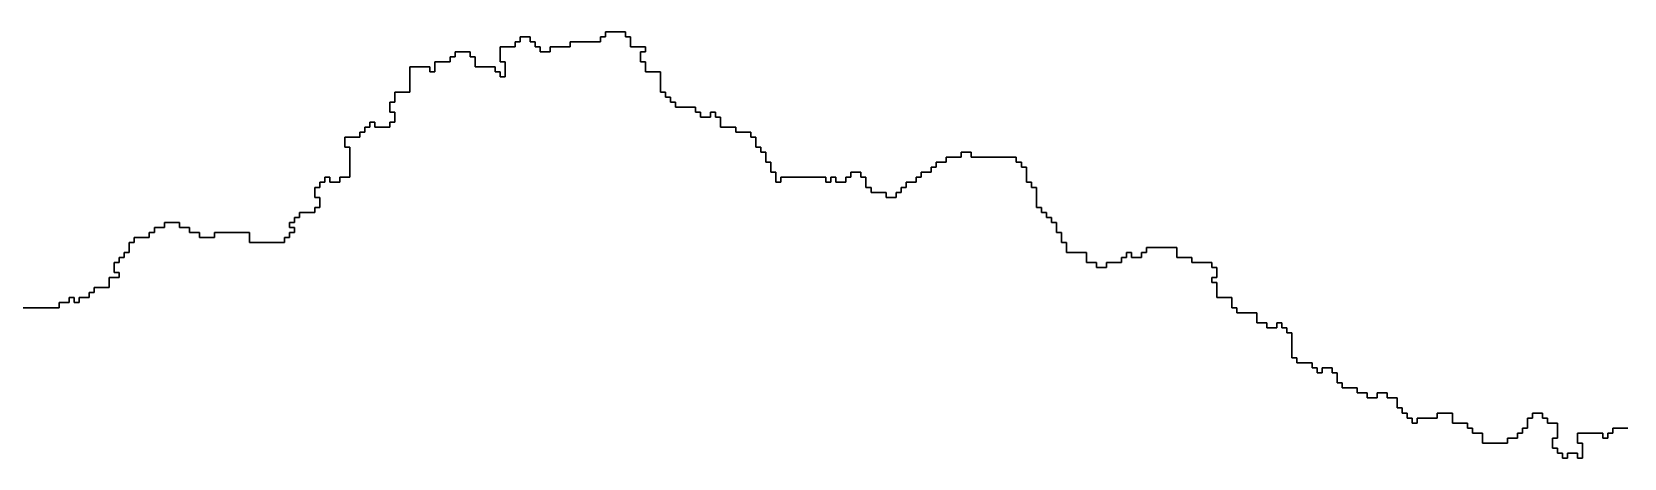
# Model space of a CAD drawing. Header units: inches. Extents: x -98695 to 376223, y 1122520 to 1501782.
# Drawn here: x 174533 to 184334, y 1217189 to 1219811 of the extents above; entities that cross this region are included whole.
import ezdxf

# ---------------------------------------------------------------- set-up
doc = ezdxf.new("R2010")
doc.units = ezdxf.units.IN
doc.header["$MEASUREMENT"] = 0
doc.layers.add('subs1', color=7, linetype='Continuous', true_color=0xc8dcf7)

msp = doc.modelspace()

# ---------------------------------------------------------------- linework, layer by layer
at = {"layer": 'subs1'}
for points in [[(184355.8, 1217373.7, 0), (184263.2, 1217373.7, 0), (184263.2, 1217342.8, 0), (184232.4, 1217342.8, 0), (184232.4, 1217312, 0), (184201.5, 1217312, 0), (184201.5, 1217342.8, 0), (184047.3, 1217342.8, 0), (184047.3, 1217281.1, 0), (184078.1, 1217281.1, 0), (184078.1, 1217188.6, 0), (184047.3, 1217188.6, 0), (184047.3, 1217219.4, 0), (183985.6, 1217219.4, 0), (183985.6, 1217188.6, 0), (183954.7, 1217188.6, 0), (183954.7, 1217219.4, 0), (183923.9, 1217219.4, 0), (183923.9, 1217250.3, 0), (183893, 1217250.3, 0), (183893, 1217312, 0), (183923.9, 1217312, 0), (183923.9, 1217404.5, 0), (183862.2, 1217404.5, 0), (183862.2, 1217435.4, 0), (183831.4, 1217435.4, 0), (183831.4, 1217466.2, 0), (183769.7, 1217466.2, 0), (183769.7, 1217435.4, 0), (183738.8, 1217435.4, 0), (183738.8, 1217373.7, 0), (183708, 1217373.7, 0), (183708, 1217342.8, 0), (183677.1, 1217342.8, 0), (183677.1, 1217312, 0), (183615.4, 1217312, 0), (183615.4, 1217281.1, 0), (183461.2, 1217281.1, 0), (183461.2, 1217342.8, 0), (183399.5, 1217342.8, 0), (183399.5, 1217373.7, 0), (183368.7, 1217373.7, 0), (183368.7, 1217404.5, 0), (183276.1, 1217404.5, 0), (183276.1, 1217466.2, 0), (183183.6, 1217466.2, 0), (183183.6, 1217435.4, 0), (183060.2, 1217435.4, 0), (183060.2, 1217404.5, 0), (183029.3, 1217404.5, 0), (183029.3, 1217435.4, 0), (182998.5, 1217435.4, 0), (182998.5, 1217466.2, 0), (182967.6, 1217466.2, 0), (182967.6, 1217497.1, 0), (182936.8, 1217497.1, 0), (182936.8, 1217558.8, 0), (182875.1, 1217558.8, 0), (182875.1, 1217589.6, 0), (182813.4, 1217589.6, 0), (182813.4, 1217558.8, 0), (182751.7, 1217558.8, 0), (182751.7, 1217589.6, 0), (182690, 1217589.6, 0), (182690, 1217620.5, 0), (182597.5, 1217620.5, 0), (182597.5, 1217651.3, 0), (182566.6, 1217651.3, 0), (182566.6, 1217713, 0), (182535.8, 1217713, 0), (182535.8, 1217743.8, 0), (182474.1, 1217743.8, 0), (182474.1, 1217713, 0), (182443.2, 1217713, 0), (182443.2, 1217743.8, 0), (182412.4, 1217743.8, 0), (182412.4, 1217774.7, 0), (182319.9, 1217774.7, 0), (182319.9, 1217805.5, 0), (182289, 1217805.5, 0), (182289, 1217959.8, 0), (182258.2, 1217959.8, 0), (182258.2, 1217990.6, 0), (182227.3, 1217990.6, 0), (182227.3, 1218021.5, 0), (182196.5, 1218021.5, 0), (182196.5, 1217990.6, 0), (182134.8, 1217990.6, 0), (182134.8, 1218021.5, 0), (182073.1, 1218021.5, 0), (182073.1, 1218083.2, 0), (181949.7, 1218083.2, 0), (181949.7, 1218114, 0), (181918.9, 1218114, 0), (181918.9, 1218175.7, 0), (181826.3, 1218175.7, 0), (181826.3, 1218268.2, 0), (181795.5, 1218268.2, 0), (181795.5, 1218299.1, 0), (181826.3, 1218299.1, 0), (181826.3, 1218360.8, 0), (181795.5, 1218360.8, 0), (181795.5, 1218391.6, 0), (181672.1, 1218391.6, 0), (181672.1, 1218422.5, 0), (181579.5, 1218422.5, 0), (181579.5, 1218484.2, 0), (181394.5, 1218484.2, 0), (181394.5, 1218453.3, 0), (181363.6, 1218453.3, 0), (181363.6, 1218422.5, 0), (181301.9, 1218422.5, 0), (181301.9, 1218453.3, 0), (181271.1, 1218453.3, 0), (181271.1, 1218422.5, 0), (181240.2, 1218422.5, 0), (181240.2, 1218391.6, 0), (181147.7, 1218391.6, 0), (181147.7, 1218360.8, 0), (181086, 1218360.8, 0), (181086, 1218391.6, 0), (181024.3, 1218391.6, 0), (181024.3, 1218453.3, 0), (180900.9, 1218453.3, 0), (180900.9, 1218515, 0), (180870.1, 1218515, 0), (180870.1, 1218576.7, 0), (180839.2, 1218576.7, 0), (180839.2, 1218638.4, 0), (180808.4, 1218638.4, 0), (180808.4, 1218669.2, 0), (180777.5, 1218669.2, 0), (180777.5, 1218700.1, 0), (180746.7, 1218700.1, 0), (180746.7, 1218730.9, 0), (180715.8, 1218730.9, 0), (180715.8, 1218854.3, 0), (180685, 1218854.3, 0), (180685, 1218885.2, 0), (180654.1, 1218885.2, 0), (180654.1, 1218977.7, 0), (180623.3, 1218977.7, 0), (180623.3, 1219008.6, 0), (180592.4, 1219008.6, 0), (180592.4, 1219039.4, 0), (180314.8, 1219039.4, 0), (180314.8, 1219070.3, 0), (180253.1, 1219070.3, 0), (180253.1, 1219039.4, 0), (180160.6, 1219039.4, 0), (180160.6, 1219008.6, 0), (180098.9, 1219008.6, 0), (180098.9, 1218977.7, 0), (180068, 1218977.7, 0), (180068, 1218946.9, 0), (180006.3, 1218946.9, 0), (180006.3, 1218916, 0), (179975.5, 1218916, 0), (179975.5, 1218885.2, 0), (179913.8, 1218885.2, 0), (179913.8, 1218854.3, 0), (179883, 1218854.3, 0), (179883, 1218823.5, 0), (179852.1, 1218823.5, 0), (179852.1, 1218792.6, 0), (179790.4, 1218792.6, 0), (179790.4, 1218823.5, 0), (179697.9, 1218823.5, 0), (179697.9, 1218854.3, 0), (179667, 1218854.3, 0), (179667, 1218916, 0), (179636.2, 1218916, 0), (179636.2, 1218946.9, 0), (179574.5, 1218946.9, 0), (179574.5, 1218916, 0), (179543.6, 1218916, 0), (179543.6, 1218885.2, 0), (179482, 1218885.2, 0), (179482, 1218916, 0), (179451.1, 1218916, 0), (179451.1, 1218885.2, 0), (179420.3, 1218885.2, 0), (179420.3, 1218916, 0), (179142.6, 1218916, 0), (179142.6, 1218885.2, 0), (179111.8, 1218885.2, 0), (179111.8, 1218946.9, 0), (179080.9, 1218946.9, 0), (179080.9, 1219008.6, 0), (179050.1, 1219008.6, 0), (179050.1, 1219070.3, 0), (179019.2, 1219070.3, 0), (179019.2, 1219101.1, 0), (178988.4, 1219101.1, 0), (178988.4, 1219162.8, 0), (178957.6, 1219162.8, 0), (178957.6, 1219193.6, 0), (178865, 1219193.6, 0), (178865, 1219224.5, 0), (178772.5, 1219224.5, 0), (178772.5, 1219286.2, 0), (178741.6, 1219286.2, 0), (178741.6, 1219317, 0), (178710.8, 1219317, 0), (178710.8, 1219286.2, 0), (178649.1, 1219286.2, 0), (178649.1, 1219317, 0), (178618.2, 1219317, 0), (178618.2, 1219347.9, 0), (178494.9, 1219347.9, 0), (178494.9, 1219378.7, 0), (178464, 1219378.7, 0), (178464, 1219409.6, 0), (178433.2, 1219409.6, 0), (178433.2, 1219440.4, 0), (178402.3, 1219440.4, 0), (178402.3, 1219563.8, 0), (178309.8, 1219563.8, 0), (178309.8, 1219625.5, 0), (178278.9, 1219625.5, 0), (178278.9, 1219687.2, 0), (178309.8, 1219687.2, 0), (178309.8, 1219718, 0), (178217.2, 1219718, 0), (178217.2, 1219779.7, 0), (178186.4, 1219779.7, 0), (178186.4, 1219810.6, 0), (178063, 1219810.6, 0), (178063, 1219779.7, 0), (178032.2, 1219779.7, 0), (178032.2, 1219748.9, 0), (177847.1, 1219748.9, 0), (177847.1, 1219718, 0), (177723.7, 1219718, 0), (177723.7, 1219687.2, 0), (177662, 1219687.2, 0), (177662, 1219718, 0), (177631.1, 1219718, 0), (177631.1, 1219748.9, 0), (177600.3, 1219748.9, 0), (177600.3, 1219779.7, 0), (177538.6, 1219779.7, 0), (177538.6, 1219748.9, 0), (177507.8, 1219748.9, 0), (177507.8, 1219718, 0), (177415.2, 1219718, 0), (177415.2, 1219625.5, 0), (177446.1, 1219625.5, 0), (177446.1, 1219533, 0), (177415.2, 1219533, 0), (177415.2, 1219563.8, 0), (177384.4, 1219563.8, 0), (177384.4, 1219594.7, 0), (177261, 1219594.7, 0), (177261, 1219656.3, 0), (177230.1, 1219656.3, 0), (177230.1, 1219687.2, 0), (177137.6, 1219687.2, 0), (177137.6, 1219656.3, 0), (177106.7, 1219656.3, 0), (177106.7, 1219625.5, 0), (177014.2, 1219625.5, 0), (177014.2, 1219563.8, 0), (176983.4, 1219563.8, 0), (176983.4, 1219594.7, 0), (176860, 1219594.7, 0), (176860, 1219440.4, 0), (176767.4, 1219440.4, 0), (176767.4, 1219378.7, 0), (176736.6, 1219378.7, 0), (176736.6, 1219317, 0), (176767.4, 1219317, 0), (176767.4, 1219255.3, 0), (176736.6, 1219255.3, 0), (176736.6, 1219224.5, 0), (176644, 1219224.5, 0), (176644, 1219255.3, 0), (176613.2, 1219255.3, 0), (176613.2, 1219224.5, 0), (176582.3, 1219224.5, 0), (176582.3, 1219193.6, 0), (176551.5, 1219193.6, 0), (176551.5, 1219162.8, 0), (176459, 1219162.8, 0), (176459, 1219101.1, 0), (176489.8, 1219101.1, 0), (176489.8, 1218916, 0), (176428.1, 1218916, 0), (176428.1, 1218885.2, 0), (176366.4, 1218885.2, 0), (176366.4, 1218916, 0), (176335.6, 1218916, 0), (176335.6, 1218885.2, 0), (176304.7, 1218885.2, 0), (176304.7, 1218854.3, 0), (176273.9, 1218854.3, 0), (176273.9, 1218792.6, 0), (176304.7, 1218792.6, 0), (176304.7, 1218730.9, 0), (176273.9, 1218730.9, 0), (176273.9, 1218700.1, 0), (176181.3, 1218700.1, 0), (176181.3, 1218669.2, 0), (176150.5, 1218669.2, 0), (176150.5, 1218638.4, 0), (176119.6, 1218638.4, 0), (176119.6, 1218607.6, 0), (176150.5, 1218607.6, 0), (176150.5, 1218576.7, 0), (176119.6, 1218576.7, 0), (176119.6, 1218545.9, 0), (176088.8, 1218545.9, 0), (176088.8, 1218515, 0), (175872.9, 1218515, 0), (175872.9, 1218576.7, 0), (175656.9, 1218576.7, 0), (175656.9, 1218545.9, 0), (175564.4, 1218545.9, 0), (175564.4, 1218576.7, 0), (175502.7, 1218576.7, 0), (175502.7, 1218607.6, 0), (175441, 1218607.6, 0), (175441, 1218638.4, 0), (175348.5, 1218638.4, 0), (175348.5, 1218607.6, 0), (175286.8, 1218607.6, 0), (175286.8, 1218576.7, 0), (175255.9, 1218576.7, 0), (175255.9, 1218545.9, 0), (175163.4, 1218545.9, 0), (175163.4, 1218515, 0), (175132.5, 1218515, 0), (175132.5, 1218453.3, 0), (175101.7, 1218453.3, 0), (175101.7, 1218422.5, 0), (175070.9, 1218422.5, 0), (175070.9, 1218391.6, 0), (175040, 1218391.6, 0), (175040, 1218329.9, 0), (175070.9, 1218329.9, 0), (175070.9, 1218299.1, 0), (175009.2, 1218299.1, 0), (175009.2, 1218237.4, 0), (174916.6, 1218237.4, 0), (174916.6, 1218206.5, 0), (174885.8, 1218206.5, 0), (174885.8, 1218175.7, 0), (174824.1, 1218175.7, 0), (174824.1, 1218144.9, 0), (174793.2, 1218144.9, 0), (174793.2, 1218175.7, 0), (174762.4, 1218175.7, 0), (174762.4, 1218144.9, 0), (174700.7, 1218144.9, 0), (174700.7, 1218114, 0), (174453.9, 1218114, 0)], [(174453.9, 1218114, 0), (174700.7, 1218114, 0), (174700.7, 1218144.9, 0), (174762.4, 1218144.9, 0), (174762.4, 1218175.7, 0), (174793.2, 1218175.7, 0), (174793.2, 1218144.9, 0), (174824.1, 1218144.9, 0), (174824.1, 1218175.7, 0), (174885.8, 1218175.7, 0), (174885.8, 1218206.5, 0), (174916.6, 1218206.5, 0), (174916.6, 1218237.4, 0), (175009.2, 1218237.4, 0), (175009.2, 1218299.1, 0), (175070.9, 1218299.1, 0), (175070.9, 1218329.9, 0), (175040, 1218329.9, 0), (175040, 1218391.6, 0), (175070.9, 1218391.6, 0), (175070.9, 1218422.5, 0), (175101.7, 1218422.5, 0), (175101.7, 1218453.3, 0), (175132.5, 1218453.3, 0), (175132.5, 1218515, 0), (175163.4, 1218515, 0), (175163.4, 1218545.9, 0), (175255.9, 1218545.9, 0), (175255.9, 1218576.7, 0), (175286.8, 1218576.7, 0), (175286.8, 1218607.6, 0), (175348.5, 1218607.6, 0), (175348.5, 1218638.4, 0), (175441, 1218638.4, 0), (175441, 1218607.6, 0), (175502.7, 1218607.6, 0), (175502.7, 1218576.7, 0), (175564.4, 1218576.7, 0), (175564.4, 1218545.9, 0), (175656.9, 1218545.9, 0), (175656.9, 1218576.7, 0), (175872.9, 1218576.7, 0), (175872.9, 1218515, 0), (176088.8, 1218515, 0), (176088.8, 1218545.9, 0), (176119.6, 1218545.9, 0), (176119.6, 1218576.7, 0), (176150.5, 1218576.7, 0), (176150.5, 1218607.6, 0), (176119.6, 1218607.6, 0), (176119.6, 1218638.4, 0), (176150.5, 1218638.4, 0), (176150.5, 1218669.2, 0), (176181.3, 1218669.2, 0), (176181.3, 1218700.1, 0), (176273.9, 1218700.1, 0), (176273.9, 1218730.9, 0), (176304.7, 1218730.9, 0), (176304.7, 1218792.6, 0), (176273.9, 1218792.6, 0), (176273.9, 1218854.3, 0), (176304.7, 1218854.3, 0), (176304.7, 1218885.2, 0), (176335.6, 1218885.2, 0), (176335.6, 1218916, 0), (176366.4, 1218916, 0), (176366.4, 1218885.2, 0), (176428.1, 1218885.2, 0), (176428.1, 1218916, 0), (176489.8, 1218916, 0), (176489.8, 1219101.1, 0), (176459, 1219101.1, 0), (176459, 1219162.8, 0), (176551.5, 1219162.8, 0), (176551.5, 1219193.6, 0), (176582.3, 1219193.6, 0), (176582.3, 1219224.5, 0), (176613.2, 1219224.5, 0), (176613.2, 1219255.3, 0), (176644, 1219255.3, 0), (176644, 1219224.5, 0), (176736.6, 1219224.5, 0), (176736.6, 1219255.3, 0), (176767.4, 1219255.3, 0), (176767.4, 1219317, 0), (176736.6, 1219317, 0), (176736.6, 1219378.7, 0), (176767.4, 1219378.7, 0), (176767.4, 1219440.4, 0), (176860, 1219440.4, 0), (176860, 1219594.7, 0), (176983.4, 1219594.7, 0), (176983.4, 1219563.8, 0), (177014.2, 1219563.8, 0), (177014.2, 1219625.5, 0), (177106.7, 1219625.5, 0), (177106.7, 1219656.3, 0), (177137.6, 1219656.3, 0), (177137.6, 1219687.2, 0), (177230.1, 1219687.2, 0), (177230.1, 1219656.3, 0), (177261, 1219656.3, 0), (177261, 1219594.7, 0), (177384.4, 1219594.7, 0), (177384.4, 1219563.8, 0), (177415.2, 1219563.8, 0), (177415.2, 1219533, 0), (177446.1, 1219533, 0), (177446.1, 1219625.5, 0), (177415.2, 1219625.5, 0), (177415.2, 1219718, 0), (177507.8, 1219718, 0), (177507.8, 1219748.9, 0), (177538.6, 1219748.9, 0), (177538.6, 1219779.7, 0), (177600.3, 1219779.7, 0), (177600.3, 1219748.9, 0), (177631.1, 1219748.9, 0), (177631.1, 1219718, 0), (177662, 1219718, 0), (177662, 1219687.2, 0), (177723.7, 1219687.2, 0), (177723.7, 1219718, 0), (177847.1, 1219718, 0), (177847.1, 1219748.9, 0), (178032.2, 1219748.9, 0), (178032.2, 1219779.7, 0), (178063, 1219779.7, 0), (178063, 1219810.6, 0), (178186.4, 1219810.6, 0), (178186.4, 1219779.7, 0), (178217.2, 1219779.7, 0), (178217.2, 1219718, 0), (178309.8, 1219718, 0), (178309.8, 1219687.2, 0), (178278.9, 1219687.2, 0), (178278.9, 1219625.5, 0), (178309.8, 1219625.5, 0), (178309.8, 1219563.8, 0), (178402.3, 1219563.8, 0), (178402.3, 1219440.4, 0), (178433.2, 1219440.4, 0), (178433.2, 1219409.6, 0), (178464, 1219409.6, 0), (178464, 1219378.7, 0), (178494.9, 1219378.7, 0), (178494.9, 1219347.9, 0), (178618.2, 1219347.9, 0), (178618.2, 1219317, 0), (178649.1, 1219317, 0), (178649.1, 1219286.2, 0), (178710.8, 1219286.2, 0), (178710.8, 1219317, 0), (178741.6, 1219317, 0), (178741.6, 1219286.2, 0), (178772.5, 1219286.2, 0), (178772.5, 1219224.5, 0), (178865, 1219224.5, 0), (178865, 1219193.6, 0), (178957.6, 1219193.6, 0), (178957.6, 1219162.8, 0), (178988.4, 1219162.8, 0), (178988.4, 1219101.1, 0), (179019.2, 1219101.1, 0), (179019.2, 1219070.3, 0), (179050.1, 1219070.3, 0), (179050.1, 1219008.6, 0), (179080.9, 1219008.6, 0), (179080.9, 1218946.9, 0), (179111.8, 1218946.9, 0), (179111.8, 1218885.2, 0), (179142.6, 1218885.2, 0), (179142.6, 1218916, 0), (179420.3, 1218916, 0), (179420.3, 1218885.2, 0), (179451.1, 1218885.2, 0), (179451.1, 1218916, 0), (179482, 1218916, 0), (179482, 1218885.2, 0), (179543.6, 1218885.2, 0), (179543.6, 1218916, 0), (179574.5, 1218916, 0), (179574.5, 1218946.9, 0), (179636.2, 1218946.9, 0), (179636.2, 1218916, 0), (179667, 1218916, 0), (179667, 1218854.3, 0), (179697.9, 1218854.3, 0), (179697.9, 1218823.5, 0), (179790.4, 1218823.5, 0), (179790.4, 1218792.6, 0), (179852.1, 1218792.6, 0), (179852.1, 1218823.5, 0), (179883, 1218823.5, 0), (179883, 1218854.3, 0), (179913.8, 1218854.3, 0), (179913.8, 1218885.2, 0), (179975.5, 1218885.2, 0), (179975.5, 1218916, 0), (180006.3, 1218916, 0), (180006.3, 1218946.9, 0), (180068, 1218946.9, 0), (180068, 1218977.7, 0), (180098.9, 1218977.7, 0), (180098.9, 1219008.6, 0), (180160.6, 1219008.6, 0), (180160.6, 1219039.4, 0), (180253.1, 1219039.4, 0), (180253.1, 1219070.3, 0), (180314.8, 1219070.3, 0), (180314.8, 1219039.4, 0), (180592.4, 1219039.4, 0), (180592.4, 1219008.6, 0), (180623.3, 1219008.6, 0), (180623.3, 1218977.7, 0), (180654.1, 1218977.7, 0), (180654.1, 1218885.2, 0), (180685, 1218885.2, 0), (180685, 1218854.3, 0), (180715.8, 1218854.3, 0), (180715.8, 1218730.9, 0), (180746.7, 1218730.9, 0), (180746.7, 1218700.1, 0), (180777.5, 1218700.1, 0), (180777.5, 1218669.2, 0), (180808.4, 1218669.2, 0), (180808.4, 1218638.4, 0), (180839.2, 1218638.4, 0), (180839.2, 1218576.7, 0), (180870.1, 1218576.7, 0), (180870.1, 1218515, 0), (180900.9, 1218515, 0), (180900.9, 1218453.3, 0), (181024.3, 1218453.3, 0), (181024.3, 1218391.6, 0), (181086, 1218391.6, 0), (181086, 1218360.8, 0), (181147.7, 1218360.8, 0), (181147.7, 1218391.6, 0), (181240.2, 1218391.6, 0), (181240.2, 1218422.5, 0), (181271.1, 1218422.5, 0), (181271.1, 1218453.3, 0), (181301.9, 1218453.3, 0), (181301.9, 1218422.5, 0), (181363.6, 1218422.5, 0), (181363.6, 1218453.3, 0), (181394.5, 1218453.3, 0), (181394.5, 1218484.2, 0), (181579.5, 1218484.2, 0), (181579.5, 1218422.5, 0), (181672.1, 1218422.5, 0), (181672.1, 1218391.6, 0), (181795.5, 1218391.6, 0), (181795.5, 1218360.8, 0), (181826.3, 1218360.8, 0), (181826.3, 1218299.1, 0), (181795.5, 1218299.1, 0), (181795.5, 1218268.2, 0), (181826.3, 1218268.2, 0), (181826.3, 1218175.7, 0), (181918.9, 1218175.7, 0), (181918.9, 1218114, 0), (181949.7, 1218114, 0), (181949.7, 1218083.2, 0), (182073.1, 1218083.2, 0), (182073.1, 1218021.5, 0), (182134.8, 1218021.5, 0), (182134.8, 1217990.6, 0), (182196.5, 1217990.6, 0), (182196.5, 1218021.5, 0), (182227.3, 1218021.5, 0), (182227.3, 1217990.6, 0), (182258.2, 1217990.6, 0), (182258.2, 1217959.8, 0), (182289, 1217959.8, 0), (182289, 1217805.5, 0), (182319.9, 1217805.5, 0), (182319.9, 1217774.7, 0), (182412.4, 1217774.7, 0), (182412.4, 1217743.8, 0), (182443.2, 1217743.8, 0), (182443.2, 1217713, 0), (182474.1, 1217713, 0), (182474.1, 1217743.8, 0), (182535.8, 1217743.8, 0), (182535.8, 1217713, 0), (182566.6, 1217713, 0), (182566.6, 1217651.3, 0), (182597.5, 1217651.3, 0), (182597.5, 1217620.5, 0), (182690, 1217620.5, 0), (182690, 1217589.6, 0), (182751.7, 1217589.6, 0), (182751.7, 1217558.8, 0), (182813.4, 1217558.8, 0), (182813.4, 1217589.6, 0), (182875.1, 1217589.6, 0), (182875.1, 1217558.8, 0), (182936.8, 1217558.8, 0), (182936.8, 1217497.1, 0), (182967.6, 1217497.1, 0), (182967.6, 1217466.2, 0), (182998.5, 1217466.2, 0), (182998.5, 1217435.4, 0), (183029.3, 1217435.4, 0), (183029.3, 1217404.5, 0), (183060.2, 1217404.5, 0), (183060.2, 1217435.4, 0), (183183.6, 1217435.4, 0), (183183.6, 1217466.2, 0), (183276.1, 1217466.2, 0), (183276.1, 1217404.5, 0), (183368.7, 1217404.5, 0), (183368.7, 1217373.7, 0), (183399.5, 1217373.7, 0), (183399.5, 1217342.8, 0), (183461.2, 1217342.8, 0), (183461.2, 1217281.1, 0), (183615.4, 1217281.1, 0), (183615.4, 1217312, 0), (183677.1, 1217312, 0), (183677.1, 1217342.8, 0), (183708, 1217342.8, 0), (183708, 1217373.7, 0), (183738.8, 1217373.7, 0), (183738.8, 1217435.4, 0), (183769.7, 1217435.4, 0), (183769.7, 1217466.2, 0), (183831.4, 1217466.2, 0), (183831.4, 1217435.4, 0), (183862.2, 1217435.4, 0), (183862.2, 1217404.5, 0), (183923.9, 1217404.5, 0), (183923.9, 1217312, 0), (183893, 1217312, 0), (183893, 1217250.3, 0), (183923.9, 1217250.3, 0), (183923.9, 1217219.4, 0), (183954.7, 1217219.4, 0), (183954.7, 1217188.6, 0), (183985.6, 1217188.6, 0), (183985.6, 1217219.4, 0), (184047.3, 1217219.4, 0), (184047.3, 1217188.6, 0), (184078.1, 1217188.6, 0), (184078.1, 1217281.1, 0), (184047.3, 1217281.1, 0), (184047.3, 1217342.8, 0), (184201.5, 1217342.8, 0), (184201.5, 1217312, 0), (184232.4, 1217312, 0), (184232.4, 1217342.8, 0), (184263.2, 1217342.8, 0), (184263.2, 1217373.7, 0), (184355.8, 1217373.7, 0)]]:
    msp.add_polyline3d(points, dxfattribs=at)

doc.saveas('drawing.dxf')
